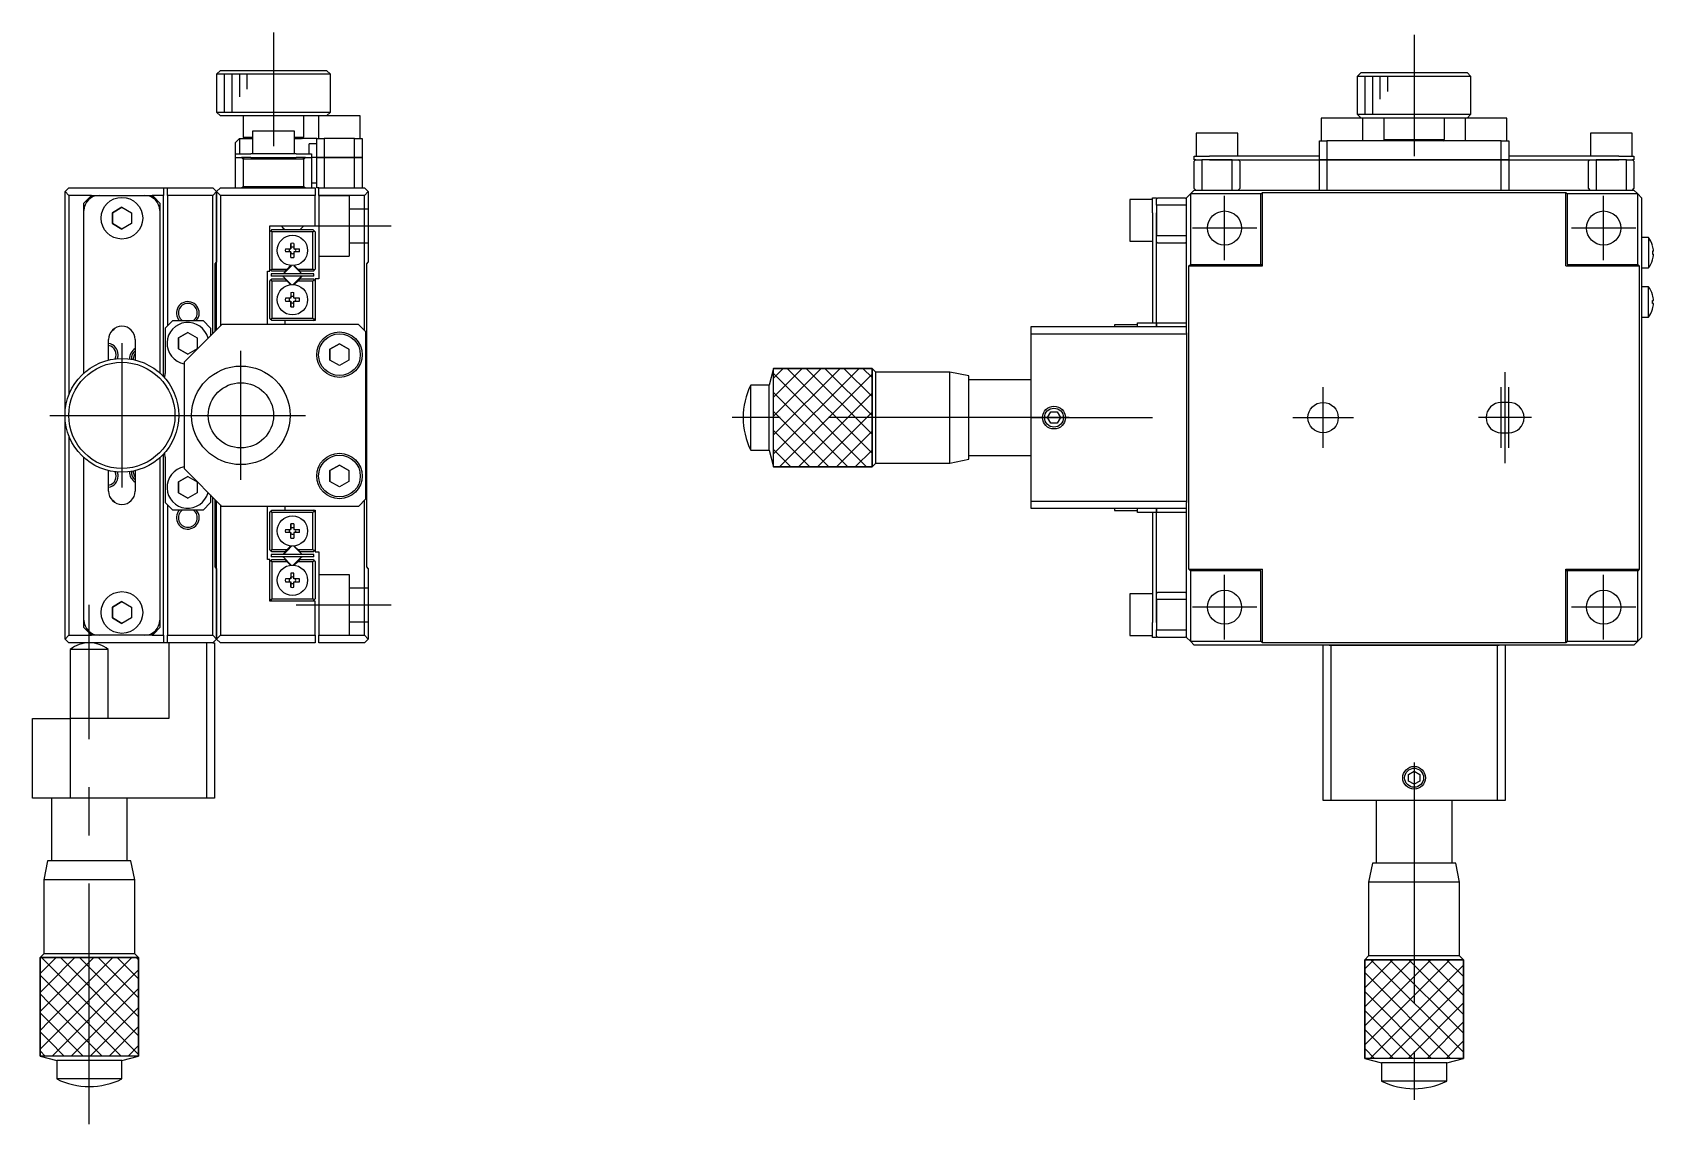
# Model space of a CAD drawing. Extents: x -1 to 448, y -20 to 298.
# Drawn here: x 234.6 to 448.4, y 46.5 to 190.8 of the extents above; entities that cross this region are included whole.
import ezdxf

# ---------------------------------------------------------------- set-up
doc = ezdxf.new("R2010")
doc.units = 0
doc.linetypes.add('CENTER', pattern=[50.8, 31.75, -6.35, 6.35, -6.35])
doc.linetypes.add('DASHED', pattern=[19.05, 12.7, -6.35])
doc.layers.get('0').update_dxf_attribs({"linetype": 'CONTINUOUS'})
doc.layers.add('CENTER', color=1, linetype='CENTER')

msp = doc.modelspace()

# ---------------------------------------------------------------- linework, layer by layer
at = {"color": 7, "linetype": 'CONTINUOUS'}
for p, q in [((259.41, 185.75), (258.91, 185.25)), ((273.91, 185.25), (258.91, 185.25)), ((258.91, 185.25), (258.91, 180.25)), ((259.41, 185.75), (273.41, 185.75)), ((273.91, 185.25), (273.41, 185.75)), ((273.91, 180.25), (273.91, 185.25)), ((409.86, 185.45), (409.36, 184.95)), ((416.86, 184.95), (409.36, 184.95)), ((409.36, 184.95), (409.36, 179.95)), ((409.86, 185.45), (416.86, 185.45)), ((409.86, 185.45), (423.86, 185.45)), ((416.86, 185.45), (423.86, 185.45)), ((424.36, 184.95), (416.86, 184.95)), ((424.36, 184.95), (423.86, 185.45)), ((424.36, 179.95), (424.36, 184.95)), ((258.91, 180.25), (273.91, 180.25)), ((258.91, 180.25), (259.41, 179.75)), ((272.36, 179.75), (259.41, 179.75)), ((262.41, 179.75), (262.41, 176.95)), ((270.41, 176.95), (270.41, 179.75)), ((277.86, 179.75), (272.36, 179.75)), ((272.36, 179.75), (272.36, 176.75)), ((273.41, 179.75), (273.91, 180.25)), ((277.86, 176.75), (277.86, 179.75)), ((409.36, 179.95), (424.36, 179.95)), ((409.36, 179.95), (409.86, 179.45)), ((423.86, 179.45), (424.36, 179.95)), ((269.16, 177.75), (263.66, 177.75)), ((263.66, 177.75), (263.66, 174.75)), ((269.16, 174.75), (269.16, 177.75)), ((407.36, 179.45), (404.61, 179.45)), ((404.61, 179.45), (404.61, 176.45)), ((410.11, 179.45), (407.36, 179.45)), ((423.61, 179.45), (410.11, 179.45)), ((410.11, 176.45), (410.11, 179.45)), ((412.86, 179.45), (412.86, 176.65)), ((420.86, 176.65), (420.86, 179.45)), ((426.36, 179.45), (423.61, 179.45)), ((423.61, 179.45), (423.61, 176.45)), ((429.11, 179.45), (426.36, 179.45)), ((429.11, 176.45), (429.11, 179.45)), ((261.91, 176.75), (261.41, 176.25)), ((261.41, 174.75), (261.41, 176.25)), ((261.91, 176.75), (261.91, 174.75)), ((261.91, 176.75), (263.66, 176.75)), ((262.41, 176.95), (263.66, 176.95)), ((262.41, 176.95), (262.61, 176.75)), ((269.16, 176.95), (270.41, 176.95)), ((269.16, 176.75), (270.11, 176.75)), ((272.11, 176.75), (270.11, 176.75)), ((270.21, 176.75), (270.41, 176.95)), ((272.11, 176.05), (271.11, 176.05)), ((271.11, 174.75), (271.11, 176.05)), ((272.11, 174.25), (272.11, 176.75)), ((272.11, 176.75), (273.11, 176.75)), ((273.11, 176.75), (273.11, 174.25)), ((277.11, 176.75), (273.11, 176.75)), ((277.11, 174.25), (277.11, 176.75)), ((277.11, 176.75), (278.11, 176.75)), ((278.11, 176.75), (278.11, 174.25)), ((390.86, 177.45), (388.11, 177.45)), ((388.11, 177.45), (388.11, 174.45)), ((393.61, 177.45), (390.86, 177.45)), ((393.61, 174.45), (393.61, 177.45)), ((404.36, 173.95), (404.36, 176.45)), ((404.36, 176.45), (405.36, 176.45)), ((405.36, 176.45), (405.36, 173.95)), ((415.61, 176.45), (405.36, 176.45)), ((412.86, 176.65), (420.86, 176.65)), ((412.86, 176.65), (413.06, 176.45)), ((418.11, 176.45), (415.61, 176.45)), ((428.36, 176.45), (418.11, 176.45)), ((420.66, 176.45), (420.86, 176.65)), ((428.36, 173.95), (428.36, 176.45)), ((428.36, 176.45), (429.36, 176.45)), ((429.36, 176.45), (429.36, 173.95)), ((442.86, 177.45), (440.11, 177.45)), ((440.11, 177.45), (440.11, 174.45)), ((445.61, 177.45), (442.86, 177.45)), ((445.61, 174.45), (445.61, 177.45)), ((261.41, 174.25), (261.41, 174.75)), ((261.41, 174.75), (263.41, 174.75)), ((261.41, 170.25), (261.41, 174.25)), ((261.41, 174.25), (262.21, 174.25)), ((262.41, 174.05), (262.21, 174.25)), ((262.21, 174.25), (262.54, 174.25)), ((262.54, 174.25), (262.21, 174.25)), ((270.41, 174.05), (262.41, 174.05)), ((262.41, 174.05), (262.41, 170.45)), ((263.41, 174.25), (262.54, 174.25)), ((269.41, 174.75), (263.41, 174.75)), ((263.41, 174.25), (269.41, 174.25)), ((269.41, 174.75), (271.41, 174.75)), ((270.28, 174.25), (269.41, 174.25)), ((270.28, 174.25), (270.61, 174.25)), ((270.61, 174.25), (270.28, 174.25)), ((270.61, 174.25), (270.41, 174.05)), ((270.41, 170.45), (270.41, 174.05)), ((270.61, 174.25), (271.41, 174.25)), ((271.41, 174.75), (271.41, 174.25)), ((271.41, 174.25), (271.41, 170.25)), ((272.11, 174.25), (271.41, 174.25)), ((273.11, 174.25), (272.11, 174.25)), ((272.11, 170.25), (272.11, 174.25)), ((272.11, 174.25), (273.11, 174.25)), ((273.11, 174.25), (277.11, 174.25)), ((273.11, 174.25), (273.11, 170.25)), ((277.11, 174.25), (273.11, 174.25)), ((278.11, 174.25), (277.11, 174.25)), ((277.11, 170.25), (277.11, 174.25)), ((277.11, 174.25), (278.11, 174.25)), ((278.11, 174.25), (278.11, 170.25)), ((387.86, 173.95), (387.86, 174.45)), ((387.86, 174.45), (389.86, 174.45)), ((388.06, 173.95), (387.86, 173.75)), ((388.06, 173.95), (387.86, 173.95)), ((387.86, 170.15), (387.86, 173.75)), ((388.06, 173.95), (388.86, 173.95)), ((388.86, 173.95), (388.86, 169.95)), ((389.86, 173.95), (388.86, 173.95)), ((389.86, 173.95), (388.86, 173.95)), ((404.36, 174.45), (389.86, 174.45)), ((392.86, 173.95), (389.86, 173.95)), ((389.86, 173.95), (392.86, 173.95)), ((392.86, 169.95), (392.86, 173.95)), ((392.86, 173.95), (404.36, 173.95)), ((393.86, 173.75), (393.66, 173.95)), ((393.86, 173.75), (393.86, 170.15)), ((405.36, 173.95), (404.36, 173.95)), ((404.36, 169.95), (404.36, 173.95)), ((404.36, 173.95), (405.36, 173.95)), ((405.36, 173.95), (428.36, 173.95)), ((405.36, 173.95), (405.36, 169.95)), ((428.36, 173.95), (405.36, 173.95)), ((429.36, 173.95), (428.36, 173.95)), ((428.36, 169.95), (428.36, 173.95)), ((428.36, 173.95), (429.36, 173.95)), ((443.86, 174.45), (429.36, 174.45)), ((429.36, 173.95), (440.86, 173.95)), ((429.36, 173.95), (429.36, 169.95)), ((440.06, 173.95), (439.86, 173.75)), ((439.86, 170.15), (439.86, 173.75)), ((443.86, 173.95), (440.86, 173.95)), ((440.86, 173.95), (440.86, 169.95)), ((440.86, 173.95), (443.86, 173.95)), ((443.86, 174.45), (445.86, 174.45)), ((444.86, 173.95), (443.86, 173.95)), ((444.86, 173.95), (443.86, 173.95)), ((444.86, 169.95), (444.86, 173.95)), ((444.86, 173.95), (445.66, 173.95)), ((445.86, 173.75), (445.66, 173.95)), ((445.86, 173.95), (445.66, 173.95)), ((445.86, 174.45), (445.86, 173.95)), ((445.86, 173.75), (445.86, 170.15)), ((239.41, 170.25), (238.91, 169.75)), ((238.91, 169.75), (239.41, 169.25)), ((238.91, 140.25), (238.91, 169.75)), ((239.41, 170.25), (251.91, 170.25)), ((239.41, 169.25), (239.41, 142.94)), ((242.41, 169.25), (239.41, 169.25)), ((242.21, 169.05), (241.41, 168.25)), ((242.21, 169.05), (242.41, 169.25)), ((242.54, 169.05), (242.21, 169.05)), ((242.41, 169.25), (243.41, 169.25)), ((243.41, 169.25), (249.41, 169.25)), ((249.41, 169.25), (250.41, 169.25)), ((250.61, 169.05), (250.28, 169.05)), ((250.41, 169.25), (250.61, 169.05)), ((251.91, 169.25), (250.41, 169.25)), ((251.41, 168.25), (250.61, 169.05)), ((251.91, 170.25), (252.41, 170.25)), ((251.91, 170.25), (251.91, 169.25)), ((251.91, 145.35), (251.91, 169.25)), ((252.41, 170.25), (258.41, 170.25)), ((252.41, 169.25), (252.41, 170.25)), ((258.41, 169.25), (252.41, 169.25)), ((252.41, 169.25), (252.41, 152.05)), ((258.41, 170.25), (258.91, 169.75)), ((258.91, 169.75), (258.41, 169.25)), ((258.41, 151.05), (258.41, 169.25)), ((259.41, 170.25), (258.91, 169.75)), ((258.91, 169.75), (259.41, 169.25)), ((258.91, 151.55), (258.91, 169.75)), ((258.91, 169.75), (258.91, 160.45)), ((259.41, 170.25), (271.91, 170.25)), ((259.41, 169.25), (259.41, 152.05)), ((271.91, 169.25), (259.41, 169.25)), ((262.21, 170.25), (262.41, 170.45)), ((262.41, 170.45), (270.41, 170.45)), ((270.41, 170.45), (270.61, 170.25)), ((272.11, 170.85), (271.41, 170.85)), ((271.91, 170.25), (271.91, 169.25)), ((271.91, 165.25), (271.91, 169.25)), ((272.41, 170.25), (272.11, 170.25)), ((272.41, 170.25), (278.41, 170.25)), ((272.41, 169.25), (272.41, 170.25)), ((272.41, 169.25), (272.41, 158.25)), ((278.41, 169.25), (272.41, 169.25)), ((278.41, 170.25), (278.91, 169.75)), ((278.91, 169.75), (278.41, 169.25)), ((278.41, 151.45), (278.41, 169.25)), ((278.91, 169.75), (278.91, 160.45)), ((382.36, 168.95), (382.86, 168.95)), ((382.36, 166.95), (382.36, 168.95)), ((383.06, 168.95), (382.86, 168.75)), ((382.86, 168.95), (382.86, 168.75)), ((383.06, 168.95), (386.66, 168.95)), ((386.86, 168.75), (386.66, 168.95)), ((387.36, 169.45), (386.86, 168.95)), ((386.86, 151.15), (386.86, 168.95)), ((387.86, 169.95), (387.36, 169.45)), ((387.36, 169.45), (387.36, 160.15)), ((396.66, 169.45), (387.36, 169.45)), ((387.86, 170.15), (388.06, 169.95)), ((387.86, 169.95), (445.86, 169.95)), ((393.66, 169.95), (393.86, 170.15)), ((396.66, 169.45), (396.86, 169.65)), ((396.66, 160.15), (396.66, 169.45)), ((396.86, 159.95), (396.86, 169.65)), ((396.86, 169.65), (436.86, 169.65)), ((436.86, 169.65), (437.06, 169.45)), ((436.86, 159.95), (436.86, 169.65)), ((446.36, 169.45), (437.06, 169.45)), ((437.06, 169.45), (437.06, 160.15)), ((439.86, 170.15), (440.06, 169.95)), ((445.66, 169.95), (445.86, 170.15)), ((446.36, 169.45), (445.86, 169.95)), ((446.36, 160.15), (446.36, 169.45)), ((446.86, 168.95), (446.36, 169.45)), ((446.86, 168.95), (446.86, 110.95)), ((241.41, 167.25), (241.41, 168.25)), ((241.41, 145.84), (241.41, 167.25)), ((245.16, 166.97), (246.41, 167.69)), ((246.41, 167.69), (245.16, 166.97)), ((245.16, 165.53), (245.16, 166.97)), ((245.16, 166.97), (245.16, 165.53)), ((246.41, 167.69), (247.66, 166.97)), ((247.66, 166.97), (247.66, 165.53)), ((251.41, 168.25), (251.41, 167.25)), ((251.41, 167.25), (251.41, 145.84)), ((379.36, 168.7), (379.36, 165.95)), ((382.36, 168.7), (379.36, 168.7)), ((382.36, 166.95), (382.36, 152.45)), ((382.86, 167.95), (382.86, 168.75)), ((382.86, 167.95), (382.86, 166.95)), ((386.86, 167.95), (382.86, 167.95)), ((382.86, 167.95), (382.86, 166.95)), ((382.86, 166.95), (382.86, 163.95)), ((382.86, 163.95), (382.86, 166.95)), ((246.41, 164.81), (245.16, 165.53)), ((245.16, 165.53), (246.41, 164.81)), ((247.66, 165.53), (246.41, 164.81)), ((265.91, 165.25), (271.91, 165.25)), ((265.91, 159.25), (265.91, 165.25)), ((266.21, 164.75), (266.06, 164.6)), ((266.21, 164.75), (271.61, 164.75)), ((267.41, 165.25), (267.66, 165)), ((267.66, 165), (267.91, 164.75)), ((269.91, 164.75), (270.16, 165)), ((270.16, 165), (270.41, 165.25)), ((271.76, 164.6), (271.61, 164.75)), ((379.36, 165.95), (379.36, 163.2)), ((265.91, 164.45), (266.06, 164.6)), ((266.06, 164.6), (266.21, 164.45)), ((266.21, 164.45), (266.21, 159.55)), ((271.61, 164.45), (266.21, 164.45)), ((268.71, 162.2), (268.71, 162.93)), ((268.71, 162.93), (268.71, 162.39)), ((269.11, 162.93), (269.11, 162.2)), ((271.61, 164.45), (271.76, 164.6)), ((271.61, 159.55), (271.61, 164.45)), ((271.76, 164.6), (271.91, 164.45)), ((271.91, 164.45), (271.91, 159.55)), ((379.36, 163.2), (382.36, 163.2)), ((382.86, 163.95), (386.86, 163.95)), ((382.86, 152.45), (382.86, 163.95)), ((382.86, 163.15), (383.06, 162.95)), ((386.66, 162.95), (383.06, 162.95)), ((386.66, 162.95), (386.86, 163.15)), ((447.76, 163.7), (446.86, 163.7)), ((447.76, 163.7), (447.76, 161.7)), ((448.32, 162.65), (448.32, 162.63)), ((448.32, 162.65), (448.32, 162.63)), ((258.71, 160.25), (258.91, 160.45)), ((267.98, 162.2), (268.71, 162.2)), ((268.71, 161.8), (267.98, 161.8)), ((268.71, 162.39), (268.71, 162.2)), ((268.71, 161.07), (268.71, 161.8)), ((268.71, 161.8), (268.71, 161.61)), ((268.71, 161.07), (268.71, 161.61)), ((269.11, 162.2), (269.84, 162.2)), ((269.84, 161.8), (269.11, 161.8)), ((269.11, 161.8), (269.11, 161.07)), ((278.71, 160.25), (278.91, 160.45)), ((447.76, 161.7), (447.76, 159.7)), ((448.45, 161.9), (448.32, 161.9)), ((448.32, 161.9), (448.32, 161.5)), ((448.32, 161.5), (448.45, 161.5)), ((448.32, 160.77), (448.32, 160.75)), ((448.32, 160.77), (448.32, 160.75)), ((258.71, 151.35), (258.71, 160.25)), ((265.61, 159.25), (265.91, 159.25)), ((265.61, 152.25), (265.61, 159.25)), ((266.06, 159.4), (265.91, 159.55)), ((266.21, 159.55), (266.06, 159.4)), ((266.06, 159.4), (266.21, 159.25)), ((266.21, 158.25), (266.06, 158.1)), ((271.71, 158.9), (266.11, 158.9)), ((266.11, 158.9), (266.11, 158.6)), ((271.71, 158.6), (266.11, 158.6)), ((266.21, 159.55), (268.21, 159.55)), ((267.91, 159.25), (266.21, 159.25)), ((266.21, 158.25), (267.91, 158.25)), ((268.73, 159.99), (267.67, 158.93)), ((267.67, 158.57), (268.73, 157.51)), ((267.72, 158.9), (268.8, 159.99)), ((267.91, 159.25), (268.21, 159.55)), ((268.21, 157.95), (267.91, 158.25)), ((268.21, 159.55), (268.67, 160.01)), ((270.15, 158.93), (269.09, 159.99)), ((269.09, 157.51), (270.15, 158.57)), ((269.15, 160.01), (269.61, 159.55)), ((270.1, 158.6), (269.58, 158.08)), ((269.61, 159.55), (271.61, 159.55)), ((269.61, 159.55), (269.91, 159.25)), ((269.91, 158.25), (269.61, 157.95)), ((271.61, 159.25), (269.91, 159.25)), ((269.91, 158.25), (271.61, 158.25)), ((271.76, 159.4), (271.61, 159.55)), ((271.61, 159.25), (271.76, 159.4)), ((271.76, 158.1), (271.61, 158.25)), ((271.71, 158.6), (271.71, 158.9)), ((271.91, 159.55), (271.76, 159.4)), ((271.91, 158.25), (271.91, 152.75)), ((272.41, 158.25), (271.91, 158.25)), ((278.71, 120.25), (278.71, 160.25)), ((387.16, 159.95), (387.36, 160.15)), ((387.16, 159.95), (387.36, 160.15)), ((387.16, 119.95), (387.16, 159.95)), ((387.16, 159.95), (396.86, 159.95)), ((387.36, 160.15), (396.66, 160.15)), ((396.86, 159.95), (396.66, 160.15)), ((396.86, 159.95), (396.66, 160.15)), ((436.86, 159.95), (446.56, 159.95)), ((437.06, 160.15), (446.36, 160.15)), ((446.36, 160.15), (446.56, 159.95)), ((446.56, 159.95), (446.56, 119.95)), ((446.86, 159.7), (447.76, 159.7)), ((265.91, 157.95), (266.06, 158.1)), ((265.91, 153.05), (265.91, 157.95)), ((266.06, 158.1), (266.21, 157.95)), ((266.21, 157.95), (266.21, 153.05)), ((268.21, 157.95), (266.21, 157.95)), ((268.67, 157.49), (268.21, 157.95)), ((268.71, 156.43), (268.71, 155.7)), ((268.71, 156.43), (268.71, 155.89)), ((269.58, 158.08), (269.02, 157.51)), ((269.11, 155.7), (269.11, 156.43)), ((269.61, 157.95), (269.15, 157.49)), ((271.61, 157.95), (269.61, 157.95)), ((271.61, 157.95), (271.76, 158.1)), ((271.61, 153.05), (271.61, 157.95)), ((271.76, 158.1), (271.91, 157.95)), ((447.76, 157.2), (446.86, 157.2)), ((447.76, 155.2), (447.76, 157.2)), ((448.32, 156.13), (448.32, 156.15)), ((448.32, 156.13), (448.32, 156.15)), ((268.71, 155.7), (267.98, 155.7)), ((267.98, 155.3), (268.71, 155.3)), ((268.71, 155.7), (268.71, 155.89)), ((268.71, 155.3), (268.71, 154.57)), ((268.71, 155.11), (268.71, 155.3)), ((268.71, 154.57), (268.71, 155.11)), ((269.84, 155.7), (269.11, 155.7)), ((269.11, 154.57), (269.11, 155.3)), ((269.11, 155.3), (269.84, 155.3)), ((447.76, 153.2), (447.76, 155.2)), ((448.32, 155.4), (448.45, 155.4)), ((448.32, 155), (448.32, 155.4)), ((448.45, 155), (448.32, 155)), ((448.32, 154.25), (448.32, 154.27)), ((448.32, 154.25), (448.32, 154.27)), ((253.11, 152.75), (252.11, 151.75)), ((253.11, 152.75), (257.11, 152.75)), ((259.61, 152.25), (254.61, 147.25)), ((258.11, 151.75), (257.11, 152.75)), ((277.61, 152.25), (259.61, 152.25)), ((266.06, 152.9), (265.91, 153.05)), ((266.21, 153.05), (266.06, 152.9)), ((266.06, 152.9), (266.21, 152.75)), ((266.21, 153.05), (271.61, 153.05)), ((267.91, 152.75), (266.21, 152.75)), ((267.91, 152.75), (267.91, 152.25)), ((271.91, 152.75), (267.91, 152.75)), ((271.76, 152.9), (271.61, 153.05)), ((271.61, 152.75), (271.76, 152.9)), ((271.91, 153.05), (271.76, 152.9)), ((278.61, 151.25), (277.61, 152.25)), ((366.36, 151.95), (386.86, 151.95)), ((366.36, 150.95), (366.36, 151.95)), ((377.36, 152.2), (377.36, 151.95)), ((380.36, 152.2), (377.36, 152.2)), ((380.36, 152.45), (382.86, 152.45)), ((380.36, 151.95), (380.36, 152.45)), ((382.86, 152.45), (382.86, 151.95)), ((382.86, 152.45), (386.86, 152.45)), ((382.86, 151.95), (382.86, 152.45)), ((446.86, 153.2), (447.76, 153.2)), ((244.66, 147.54), (244.66, 150.25)), ((248.16, 150.25), (248.16, 147.54)), ((252.11, 151.75), (252.11, 145.75)), ((253.86, 150.47), (255.11, 151.19)), ((255.11, 151.19), (253.86, 150.47)), ((253.86, 149.03), (253.86, 150.47)), ((253.86, 150.47), (253.86, 149.03)), ((255.11, 151.19), (256.36, 150.47)), ((256.36, 150.47), (256.36, 149.03)), ((258.11, 151.75), (258.11, 150.75)), ((273.86, 148.97), (275.11, 149.69)), ((275.11, 149.69), (273.86, 148.97)), ((275.11, 149.69), (276.36, 148.97)), ((276.36, 148.97), (275.11, 149.69)), ((278.61, 129.25), (278.61, 151.25)), ((386.86, 150.95), (366.36, 150.95)), ((366.36, 128.95), (366.36, 150.95)), ((386.86, 151.15), (386.86, 150.95)), ((386.86, 150.95), (386.86, 128.95)), ((255.11, 148.31), (253.86, 149.03)), ((253.86, 149.03), (255.11, 148.31)), ((256.36, 149.03), (255.11, 148.31)), ((273.86, 147.53), (273.86, 148.97)), ((273.86, 148.97), (273.86, 147.53)), ((276.36, 148.97), (276.36, 147.53)), ((254.61, 147.25), (254.61, 133.25)), ((275.11, 146.81), (273.86, 147.53)), ((276.36, 147.53), (275.11, 146.81)), ((332.36, 146.45), (331.77, 144.25)), ((332.36, 133.45), (332.36, 146.45)), ((345.36, 146.45), (332.36, 146.45)), ((332.36, 146.45), (345.36, 146.45)), ((332.36, 133.45), (332.36, 146.45)), ((345.36, 133.45), (345.36, 146.45)), ((345.86, 145.95), (345.36, 146.45)), ((345.36, 146.45), (345.36, 133.45)), ((345.86, 133.95), (345.86, 145.95)), ((355.61, 145.95), (345.86, 145.95)), ((355.61, 133.95), (355.61, 145.95)), ((358.11, 145.45), (355.61, 145.95)), ((358.11, 134.45), (358.11, 145.45)), ((329.36, 135.65), (329.36, 144.25)), ((331.77, 144.25), (329.36, 144.25)), ((331.77, 135.65), (331.77, 144.25)), ((366.36, 144.95), (358.11, 144.95)), ((429.36, 141.95), (428.36, 141.95)), ((238.91, 110.75), (238.91, 140.25)), ((368.49, 139.95), (368.93, 140.7)), ((368.93, 139.2), (368.49, 139.95)), ((368.93, 140.7), (369.79, 140.7)), ((369.79, 139.2), (368.93, 139.2)), ((369.79, 140.7), (370.23, 139.95)), ((370.23, 139.95), (369.79, 139.2)), ((239.41, 137.56), (239.41, 111.25)), ((428.36, 137.95), (429.36, 137.95)), ((251.91, 111.25), (251.91, 135.15)), ((252.11, 134.75), (252.11, 128.75)), ((329.36, 135.65), (331.77, 135.65)), ((331.77, 135.65), (332.36, 133.45)), ((358.11, 134.95), (366.36, 134.95)), ((241.41, 113.25), (241.41, 134.66)), ((244.66, 130.25), (244.66, 132.96)), ((248.16, 132.96), (248.16, 130.25)), ((251.41, 134.66), (251.41, 113.25)), ((254.61, 133.25), (259.61, 128.25)), ((273.86, 132.97), (275.11, 133.69)), ((275.11, 133.69), (273.86, 132.97)), ((273.86, 131.53), (273.86, 132.97)), ((273.86, 132.97), (273.86, 131.53)), ((275.11, 133.69), (276.36, 132.97)), ((276.36, 132.97), (275.11, 133.69)), ((276.36, 132.97), (276.36, 131.53)), ((332.36, 133.45), (345.36, 133.45)), ((345.36, 133.45), (332.36, 133.45)), ((345.36, 133.45), (345.86, 133.95)), ((345.86, 133.95), (355.61, 133.95)), ((355.61, 133.95), (358.11, 134.45)), ((253.86, 131.47), (255.11, 132.19)), ((255.11, 132.19), (253.86, 131.47)), ((253.86, 130.03), (253.86, 131.47)), ((253.86, 131.47), (253.86, 130.03)), ((255.11, 132.19), (256.36, 131.47)), ((256.36, 131.47), (256.36, 130.03)), ((275.11, 130.81), (273.86, 131.53)), ((276.36, 131.53), (275.11, 130.81)), ((252.11, 128.75), (253.11, 127.75)), ((252.41, 128.45), (252.41, 111.25)), ((255.11, 129.31), (253.86, 130.03)), ((253.86, 130.03), (255.11, 129.31)), ((256.36, 130.03), (255.11, 129.31)), ((257.11, 127.75), (258.11, 128.75)), ((258.11, 129.75), (258.11, 128.75)), ((258.41, 111.25), (258.41, 129.45)), ((258.71, 120.25), (258.71, 129.15)), ((258.91, 110.75), (258.91, 128.95)), ((259.41, 128.45), (259.41, 111.25)), ((277.61, 128.25), (278.61, 129.25)), ((278.41, 111.25), (278.41, 129.05)), ((366.36, 128.95), (386.86, 128.95)), ((366.36, 127.95), (366.36, 128.95)), ((386.86, 128.95), (386.86, 128.75)), ((386.86, 110.95), (386.86, 128.75)), ((257.11, 127.75), (253.11, 127.75)), ((277.61, 128.25), (259.61, 128.25)), ((265.61, 121.25), (265.61, 128.25)), ((265.91, 127.45), (266.06, 127.6)), ((265.91, 122.55), (265.91, 127.45)), ((266.21, 127.75), (266.06, 127.6)), ((266.06, 127.6), (266.21, 127.45)), ((266.21, 127.75), (267.91, 127.75)), ((266.21, 127.45), (266.21, 122.55)), ((271.61, 127.45), (266.21, 127.45)), ((267.91, 128.25), (267.91, 127.75)), ((267.91, 127.75), (271.91, 127.75)), ((271.76, 127.6), (271.61, 127.75)), ((271.61, 127.45), (271.76, 127.6)), ((271.61, 122.55), (271.61, 127.45)), ((271.76, 127.6), (271.91, 127.45)), ((271.91, 127.75), (271.91, 122.25)), ((386.86, 127.95), (366.36, 127.95)), ((377.36, 127.95), (377.36, 127.7)), ((377.36, 127.7), (380.36, 127.7)), ((380.36, 127.45), (380.36, 127.95)), ((382.86, 127.45), (380.36, 127.45)), ((382.36, 127.45), (382.36, 112.95)), ((382.86, 127.95), (382.86, 127.45)), ((382.86, 127.45), (382.86, 127.95)), ((382.86, 115.95), (382.86, 127.45)), ((386.86, 127.45), (382.86, 127.45)), ((267.98, 125.2), (268.71, 125.2)), ((268.71, 124.8), (267.98, 124.8)), ((268.71, 125.2), (268.71, 125.93)), ((268.71, 125.93), (268.71, 125.39)), ((268.71, 125.39), (268.71, 125.2)), ((268.71, 124.07), (268.71, 124.8)), ((268.71, 124.8), (268.71, 124.61)), ((268.71, 124.07), (268.71, 124.61)), ((269.11, 125.93), (269.11, 125.2)), ((269.11, 125.2), (269.84, 125.2)), ((269.84, 124.8), (269.11, 124.8)), ((269.11, 124.8), (269.11, 124.07)), ((266.06, 122.4), (265.91, 122.55)), ((266.21, 122.55), (266.06, 122.4)), ((266.06, 122.4), (266.21, 122.25)), ((266.11, 121.9), (266.11, 121.6)), ((271.71, 121.9), (266.11, 121.9)), ((266.21, 122.55), (268.21, 122.55)), ((267.91, 122.25), (266.21, 122.25)), ((268.73, 122.99), (267.67, 121.93)), ((267.72, 121.9), (268.24, 122.42)), ((267.91, 122.25), (268.21, 122.55)), ((268.21, 122.55), (268.67, 123.01)), ((268.24, 122.42), (268.8, 122.99)), ((270.15, 121.93), (269.09, 122.99)), ((269.15, 123.01), (269.61, 122.55)), ((269.61, 122.55), (269.91, 122.25)), ((269.61, 122.55), (271.61, 122.55)), ((271.61, 122.25), (269.91, 122.25)), ((271.76, 122.4), (271.61, 122.55)), ((271.61, 122.25), (271.76, 122.4)), ((271.71, 121.6), (271.71, 121.9)), ((271.91, 122.55), (271.76, 122.4)), ((271.91, 122.25), (272.41, 122.25)), ((272.41, 122.25), (272.41, 111.25)), ((258.91, 120.05), (258.71, 120.25)), ((258.91, 120.05), (258.91, 110.75)), ((265.91, 121.25), (265.61, 121.25)), ((265.91, 115.75), (265.91, 121.25)), ((265.91, 120.95), (266.06, 121.1)), ((266.21, 121.25), (266.06, 121.1)), ((266.06, 121.1), (266.21, 120.95)), ((271.71, 121.6), (266.11, 121.6)), ((266.21, 121.25), (267.91, 121.25)), ((266.21, 120.95), (266.21, 116.05)), ((268.21, 120.95), (266.21, 120.95)), ((267.67, 121.57), (268.73, 120.51)), ((268.21, 120.95), (267.91, 121.25)), ((268.67, 120.49), (268.21, 120.95)), ((270.1, 121.6), (269.02, 120.51)), ((269.09, 120.51), (270.15, 121.57)), ((269.61, 120.95), (269.15, 120.49)), ((269.91, 121.25), (269.61, 120.95)), ((271.61, 120.95), (269.61, 120.95)), ((269.91, 121.25), (271.61, 121.25)), ((271.76, 121.1), (271.61, 121.25)), ((271.61, 120.95), (271.76, 121.1)), ((271.61, 116.05), (271.61, 120.95)), ((271.76, 121.1), (271.91, 120.95)), ((271.91, 120.95), (271.91, 116.05)), ((278.91, 120.05), (278.71, 120.25)), ((278.91, 120.05), (278.91, 110.75)), ((387.36, 119.75), (387.16, 119.95)), ((387.16, 119.95), (396.86, 119.95)), ((387.36, 119.75), (387.36, 110.45)), ((396.66, 119.75), (387.36, 119.75)), ((396.66, 110.45), (396.66, 119.75)), ((396.86, 110.25), (396.86, 119.95)), ((436.86, 110.25), (436.86, 119.95)), ((437.06, 119.75), (436.86, 119.95)), ((436.86, 119.95), (446.56, 119.95)), ((437.06, 119.75), (436.86, 119.95)), ((437.06, 119.75), (437.06, 110.45)), ((446.36, 119.75), (437.06, 119.75)), ((446.56, 119.95), (446.36, 119.75)), ((446.36, 110.45), (446.36, 119.75)), ((268.71, 118.7), (267.98, 118.7)), ((267.98, 118.3), (268.71, 118.3)), ((268.71, 119.43), (268.71, 118.7)), ((268.71, 119.43), (268.71, 118.89)), ((268.71, 118.7), (268.71, 118.89)), ((268.71, 118.3), (268.71, 117.57)), ((268.71, 118.11), (268.71, 118.3)), ((268.71, 117.57), (268.71, 118.11)), ((269.11, 118.7), (269.11, 119.43)), ((269.84, 118.7), (269.11, 118.7)), ((269.11, 117.57), (269.11, 118.3)), ((269.11, 118.3), (269.84, 118.3)), ((245.16, 114.97), (246.41, 115.69)), ((246.41, 115.69), (245.16, 114.97)), ((246.41, 115.69), (247.66, 114.97)), ((266.06, 115.9), (265.91, 116.05)), ((271.91, 115.75), (265.91, 115.75)), ((266.21, 116.05), (266.06, 115.9)), ((266.06, 115.9), (266.21, 115.75)), ((266.21, 116.05), (271.61, 116.05)), ((271.76, 115.9), (271.61, 116.05)), ((271.61, 115.75), (271.76, 115.9)), ((271.91, 116.05), (271.76, 115.9)), ((271.91, 111.25), (271.91, 115.75)), ((379.36, 116.7), (379.36, 113.95)), ((382.36, 116.7), (379.36, 116.7)), ((383.06, 116.95), (382.86, 116.75)), ((382.86, 115.95), (382.86, 112.95)), ((386.86, 115.95), (382.86, 115.95)), ((382.86, 112.95), (382.86, 115.95)), ((383.06, 116.95), (386.66, 116.95)), ((386.86, 116.75), (386.66, 116.95)), ((245.16, 113.53), (245.16, 114.97)), ((245.16, 114.97), (245.16, 113.53)), ((246.41, 112.81), (245.16, 113.53)), ((245.16, 113.53), (246.41, 112.81)), ((247.66, 113.53), (246.41, 112.81)), ((247.66, 114.97), (247.66, 113.53)), ((379.36, 113.95), (379.36, 111.2)), ((239.41, 111.25), (238.91, 110.75)), ((239.41, 111.25), (242.41, 111.25)), ((241.41, 112.25), (241.41, 113.25)), ((241.41, 112.25), (242.21, 111.45)), ((242.21, 111.45), (242.54, 111.45)), ((242.41, 111.25), (242.21, 111.45)), ((243.41, 111.25), (242.41, 111.25)), ((249.41, 111.25), (243.41, 111.25)), ((250.41, 111.25), (249.41, 111.25)), ((250.28, 111.45), (250.61, 111.45)), ((250.61, 111.45), (250.41, 111.25)), ((250.41, 111.25), (251.91, 111.25)), ((250.61, 111.45), (251.41, 112.25)), ((251.41, 113.25), (251.41, 112.25)), ((251.91, 111.25), (251.91, 110.25)), ((252.41, 111.25), (258.41, 111.25)), ((252.41, 110.25), (252.41, 111.25)), ((258.41, 111.25), (258.91, 110.75)), ((259.41, 111.25), (258.91, 110.75)), ((259.41, 111.25), (271.91, 111.25)), ((271.91, 111.25), (271.91, 110.25)), ((272.41, 111.25), (278.41, 111.25)), ((272.41, 110.25), (272.41, 111.25)), ((278.41, 111.25), (278.91, 110.75)), ((379.36, 111.2), (382.36, 111.2)), ((382.36, 110.95), (382.36, 112.95)), ((382.86, 112.95), (382.86, 111.95)), ((382.86, 112.95), (382.86, 111.95)), ((382.86, 111.15), (382.86, 111.95)), ((382.86, 111.95), (386.86, 111.95)), ((238.91, 110.75), (239.41, 110.25)), ((251.91, 110.25), (239.41, 110.25)), ((244.61, 109.37), (239.61, 109.37)), ((239.61, 109.37), (239.61, 100.25)), ((244.61, 100.25), (244.61, 109.37)), ((252.41, 110.25), (251.91, 110.25)), ((258.41, 110.25), (252.41, 110.25)), ((252.61, 110.25), (252.61, 100.25)), ((257.61, 89.75), (257.61, 110.25)), ((258.91, 110.75), (258.41, 110.25)), ((258.41, 110.25), (258.61, 110.25)), ((258.61, 110.25), (258.61, 89.75)), ((258.91, 110.75), (259.41, 110.25)), ((271.91, 110.25), (259.41, 110.25)), ((278.41, 110.25), (272.41, 110.25)), ((278.91, 110.75), (278.41, 110.25)), ((382.86, 110.95), (382.36, 110.95)), ((382.86, 111.15), (383.06, 110.95)), ((382.86, 111.15), (382.86, 110.95)), ((386.66, 110.95), (383.06, 110.95)), ((386.66, 110.95), (386.86, 111.15)), ((386.86, 110.95), (387.36, 110.45)), ((387.36, 110.45), (396.66, 110.45)), ((387.36, 110.45), (387.86, 109.95)), ((445.86, 109.95), (387.86, 109.95)), ((396.86, 110.25), (396.66, 110.45)), ((436.86, 110.25), (396.86, 110.25)), ((404.86, 89.45), (404.86, 109.95)), ((405.66, 109.95), (405.86, 109.95)), ((405.86, 109.95), (405.86, 89.45)), ((405.86, 109.95), (427.86, 109.95)), ((427.86, 89.45), (427.86, 109.95)), ((427.86, 109.95), (428.06, 109.95)), ((428.86, 109.95), (428.86, 89.45)), ((437.06, 110.45), (436.86, 110.25)), ((437.06, 110.45), (446.36, 110.45)), ((445.86, 109.95), (446.36, 110.45)), ((446.36, 110.45), (446.86, 110.95)), ((234.61, 89.75), (234.61, 100.25)), ((234.61, 100.25), (239.61, 100.25)), ((239.61, 100.25), (239.61, 89.75)), ((252.61, 100.25), (239.61, 100.25)), ((416.11, 92.89), (416.86, 93.32)), ((416.11, 92.02), (416.11, 92.89)), ((416.86, 91.59), (416.11, 92.02)), ((416.86, 93.32), (417.61, 92.89)), ((417.61, 92.02), (416.86, 91.59)), ((417.61, 92.89), (417.61, 92.02)), ((239.61, 89.75), (234.61, 89.75)), ((237.11, 89.75), (237.11, 81.5)), ((257.61, 89.75), (239.61, 89.75)), ((247.11, 81.5), (247.11, 89.75)), ((258.61, 89.75), (257.61, 89.75)), ((405.86, 89.45), (404.86, 89.45)), ((427.86, 89.45), (405.86, 89.45)), ((411.86, 89.45), (411.86, 81.2)), ((421.86, 81.2), (421.86, 89.45)), ((428.86, 89.45), (427.86, 89.45)), ((236.61, 81.5), (236.11, 79)), ((247.61, 81.5), (236.61, 81.5)), ((248.11, 79), (247.61, 81.5)), ((411.36, 81.2), (410.86, 78.7)), ((422.36, 81.2), (411.36, 81.2)), ((422.86, 78.7), (422.36, 81.2)), ((248.11, 79), (236.11, 79)), ((236.11, 79), (236.11, 69.25)), ((248.11, 69.25), (248.11, 79)), ((422.86, 78.7), (410.86, 78.7)), ((410.86, 78.7), (410.86, 68.95)), ((422.86, 68.95), (422.86, 78.7)), ((236.11, 69.25), (235.61, 68.75)), ((248.61, 68.75), (235.61, 68.75)), ((235.61, 68.75), (235.61, 55.75)), ((235.61, 55.75), (235.61, 68.75)), ((235.61, 68.75), (248.61, 68.75)), ((248.11, 69.25), (236.11, 69.25)), ((248.61, 68.75), (248.11, 69.25)), ((248.61, 55.75), (248.61, 68.75)), ((248.61, 68.75), (248.61, 55.75)), ((410.86, 68.95), (410.36, 68.45)), ((423.36, 68.45), (410.36, 68.45)), ((410.36, 68.45), (410.36, 55.45)), ((410.36, 55.45), (410.36, 68.45)), ((410.36, 68.45), (423.36, 68.45)), ((422.86, 68.95), (410.86, 68.95)), ((423.36, 68.45), (422.86, 68.95)), ((423.36, 55.45), (423.36, 68.45)), ((423.36, 68.45), (423.36, 55.45)), ((248.61, 55.75), (235.61, 55.75)), ((235.61, 55.75), (237.81, 55.16)), ((248.61, 55.75), (235.61, 55.75)), ((246.41, 55.16), (248.61, 55.75)), ((246.41, 55.16), (237.81, 55.16)), ((237.81, 55.16), (237.81, 52.75)), ((246.41, 52.75), (246.41, 55.16)), ((423.36, 55.45), (410.36, 55.45)), ((410.36, 55.45), (412.56, 54.86)), ((423.36, 55.45), (410.36, 55.45)), ((421.16, 54.86), (412.56, 54.86)), ((412.56, 54.86), (412.56, 52.45)), ((421.16, 54.86), (423.36, 55.45)), ((421.16, 52.45), (421.16, 54.86)), ((246.41, 52.75), (237.81, 52.75)), ((421.16, 52.45), (412.56, 52.45))]:
    msp.add_line(p, q, dxfattribs=at)
at = {"color": 3, "linetype": 'CONTINUOUS'}
for p, q in [((259.91, 185.25), (259.91, 180.25)), ((260.91, 185.25), (260.91, 180.25)), ((261.91, 185.25), (261.91, 182.25)), ((262.91, 185.25), (262.91, 183.25)), ((410.36, 184.95), (410.36, 179.95)), ((411.36, 184.95), (411.36, 179.95)), ((412.36, 184.95), (412.36, 181.95)), ((413.36, 184.95), (413.36, 182.95)), ((332.36, 145.16), (333.65, 146.45)), ((332.36, 142.66), (336.15, 146.45)), ((332.36, 140.16), (338.65, 146.45)), ((332.36, 137.66), (341.15, 146.45)), ((332.36, 135.16), (343.65, 146.45)), ((332.36, 145.75), (344.65, 133.45)), ((333.15, 133.45), (345.36, 145.66)), ((334.15, 146.45), (345.36, 135.25)), ((336.65, 146.45), (345.36, 137.75)), ((339.15, 146.45), (345.36, 140.25)), ((341.65, 146.45), (345.36, 142.75)), ((344.15, 146.45), (345.36, 145.25)), ((332.36, 143.25), (342.15, 133.45)), ((335.65, 133.45), (345.36, 143.16)), ((332.36, 140.75), (339.65, 133.45)), ((338.15, 133.45), (345.36, 140.66)), ((332.36, 138.25), (337.15, 133.45)), ((340.65, 133.45), (345.36, 138.16)), ((332.36, 135.75), (334.65, 133.45)), ((343.15, 133.45), (345.36, 135.66)), ((235.8, 68.75), (236.76, 67.79)), ((237.72, 68.75), (236.76, 67.79)), ((240.22, 68.75), (236.76, 65.29)), ((242.72, 68.75), (236.76, 62.79)), ((245.22, 68.75), (236.76, 60.29)), ((247.72, 68.75), (236.76, 57.79)), ((238.3, 68.75), (248.61, 58.44)), ((240.8, 68.75), (248.61, 60.94)), ((243.3, 68.75), (248.61, 63.44)), ((245.8, 68.75), (248.61, 65.94)), ((248.3, 68.75), (248.61, 68.44)), ((410.36, 57.25), (421.57, 68.45)), ((410.36, 59.75), (419.07, 68.45)), ((410.36, 62.25), (416.57, 68.45)), ((410.36, 64.75), (414.07, 68.45)), ((410.36, 67.25), (411.57, 68.45)), ((423.36, 56.25), (411.15, 68.45)), ((423.36, 58.75), (413.65, 68.45)), ((423.36, 61.25), (416.15, 68.45)), ((423.36, 63.75), (418.65, 68.45)), ((423.36, 66.25), (421.15, 68.45)), ((236.76, 67.79), (235.61, 66.64)), ((235.61, 66.44), (236.76, 65.29)), ((236.76, 67.79), (248.61, 55.94)), ((248.61, 67.14), (237.22, 55.75)), ((421.65, 55.45), (410.36, 66.75)), ((411.07, 55.45), (423.36, 67.75)), ((236.76, 65.29), (235.61, 64.14)), ((236.76, 65.29), (246.3, 55.75)), ((248.61, 64.64), (239.72, 55.75)), ((419.15, 55.45), (410.36, 64.25)), ((413.57, 55.45), (423.36, 65.25)), ((235.61, 63.94), (236.76, 62.79)), ((236.76, 62.79), (235.61, 61.64)), ((236.76, 62.79), (243.8, 55.75)), ((248.61, 62.14), (242.22, 55.75)), ((416.07, 55.45), (423.36, 62.75)), ((235.61, 61.44), (236.76, 60.29)), ((236.76, 60.29), (235.61, 59.14)), ((236.76, 60.29), (241.3, 55.75)), ((416.65, 55.45), (410.36, 61.75)), ((418.57, 55.45), (423.36, 60.25)), ((235.61, 58.94), (236.76, 57.79)), ((236.76, 57.79), (235.61, 56.64)), ((236.76, 57.79), (238.8, 55.75)), ((248.61, 59.64), (244.72, 55.75)), ((414.15, 55.45), (410.36, 59.25)), ((421.07, 55.45), (423.36, 57.75)), ((235.61, 56.44), (236.3, 55.75)), ((248.61, 57.14), (247.22, 55.75)), ((411.65, 55.45), (410.36, 56.75))]:
    msp.add_line(p, q, dxfattribs=at)
at = {"color": 3, "linetype": 'DASHED'}
for p, q in [((272.41, 169.25), (276.41, 169.25)), ((276.41, 169.25), (276.41, 161.25)), ((276.41, 167.5), (278.91, 167.5)), ((276.41, 163), (278.91, 163)), ((272.41, 161.25), (276.41, 161.25)), ((272.41, 119.25), (276.41, 119.25)), ((276.41, 119.25), (276.41, 111.25)), ((276.41, 117.5), (278.91, 117.5)), ((272.41, 111.25), (276.41, 111.25)), ((276.41, 113), (278.91, 113))]:
    msp.add_line(p, q, dxfattribs=at)
at = {"color": 7, "linetype": 'CONTINUOUS'}
for centre, radius in [((246.41, 166.25), 2.75), ((391.86, 164.95), 2.25), ((441.86, 164.95), 2.25), ((268.91, 162), 2), ((268.91, 155.5), 2), ((275.11, 148.25), 3), ((275.11, 148.25), 2.75), ((246.41, 140.25), 7.5), ((246.41, 140.25), 7), ((262.11, 140.25), 6.5), ((262.11, 140.25), 4.3), ((369.36, 139.95), 1.25), ((404.86, 139.95), 2), ((275.11, 132.25), 3), ((275.11, 132.25), 2.75), ((268.91, 125), 2), ((268.91, 118.5), 2), ((246.41, 114.25), 2.75), ((391.86, 114.95), 2.25), ((441.86, 114.95), 2.25), ((416.86, 92.45), 1.25)]:
    msp.add_circle(centre, radius, dxfattribs=at)
at = {"color": 3, "linetype": 'CONTINUOUS'}
for centre in [(369.36, 139.95), (416.86, 92.45)]:
    msp.add_circle(centre, 1.5, dxfattribs=at)
at = {"color": 7, "linetype": 'CONTINUOUS'}
for centre, radius, start, end in [((243.41, 167.25), 2, 90, 180), ((249.41, 167.25), 2, 0, 90), ((268.91, 162), 0.95, 77.8468, 102.1532), ((445.26, 161.7), 3.2, 17.27, 38.6822), ((445.26, 161.7), 3.19, 3.5904, 16.9053), ((268.91, 162), 0.95, 167.8468, 192.1532), ((268.91, 162), 0.435, 152.6335, 207.3665), ((268.91, 162), 0.435, 62.6335, 117.3665), ((268.91, 162), 0.435, 242.6335, 297.3665), ((268.91, 162), 0.95, 257.8468, 282.1532), ((268.91, 162), 0.435, 332.6335, 27.3665), ((268.91, 162), 0.95, 347.8468, 12.1532), ((445.26, 161.7), 3.2, 321.3178, 342.73), ((445.26, 161.7), 3.19, 343.0947, 356.4096), ((267.81, 158.79), 0.2, 135, 145.0247), ((267.81, 158.71), 0.2, 214.9753, 225), ((268.87, 159.85), 0.2, 126.858, 135), ((268.95, 159.85), 0.2, 128.7388, 135), ((268.95, 159.85), 0.2, 45, 53.142), ((270.01, 158.79), 0.2, 34.9753, 45), ((270.01, 158.71), 0.2, 315, 325.0247), ((268.91, 155.5), 0.95, 77.8468, 102.1532), ((268.87, 157.65), 0.2, 225, 233.142), ((268.87, 157.65), 0.2, 308.7388, 315), ((268.95, 157.65), 0.2, 306.858, 315), ((445.26, 155.2), 3.2, 17.27, 38.6822), ((445.26, 155.2), 3.19, 3.5904, 16.9053), ((255.11, 153.75), 1.25, 306.8699, 233.1301), ((268.91, 155.5), 0.95, 167.8468, 192.1532), ((268.91, 155.5), 0.435, 152.6335, 207.3665), ((268.91, 155.5), 0.435, 62.6335, 117.3665), ((268.91, 155.5), 0.435, 242.6335, 297.3665), ((268.91, 155.5), 0.95, 257.8468, 282.1532), ((268.91, 155.5), 0.435, 332.6335, 27.3665), ((268.91, 155.5), 0.95, 347.8468, 12.1532), ((445.26, 155.2), 3.2, 321.3178, 342.73), ((445.26, 155.2), 3.19, 343.0947, 356.4096), ((246.41, 150.25), 1.75, 0, 180), ((255.11, 149.75), 2.75, 14.052, 259.5243), ((244.41, 148.25), 1.25, 333.8142, 78.463), ((248.91, 147.75), 1.25, 126.8699, 184.8488), ((248.91, 147.75), 1, 138.5904, 180), ((248.91, 147.75), 1, 180, 188.8574), ((250.11, 145.75), 2, 344.335, 0), ((338.11, 139.95), 9.75, 153.8162, 206.1838), ((428.36, 139.95), 2, 90, 270), ((429.36, 139.95), 2, 270, 90), ((250.11, 134.75), 2, 0, 15.665), ((244.41, 132.25), 1.25, 281.537, 26.1858), ((248.91, 132.75), 1.25, 175.1512, 233.1301), ((248.91, 132.75), 1, 171.1426, 180), ((248.91, 132.75), 1, 180, 221.4096), ((255.11, 130.75), 2.75, 100.4757, 345.948), ((246.41, 130.25), 1.75, 180, 0), ((255.11, 126.75), 1.25, 126.8699, 270), ((255.11, 126.75), 1.25, 270, 53.1301), ((268.91, 125), 0.95, 167.8468, 192.1532), ((268.91, 125), 0.435, 152.6335, 207.3665), ((268.91, 125), 0.95, 77.8468, 102.1532), ((268.91, 125), 0.435, 62.6335, 117.3665), ((268.91, 125), 0.435, 242.6335, 297.3665), ((268.91, 125), 0.95, 257.8468, 282.1532), ((268.91, 125), 0.435, 332.6335, 27.3665), ((268.91, 125), 0.95, 347.8468, 12.1532), ((267.81, 121.79), 0.2, 135, 145.0247), ((268.87, 122.85), 0.2, 126.858, 135), ((268.95, 122.85), 0.2, 128.7388, 135), ((268.95, 122.85), 0.2, 45, 53.142), ((270.01, 121.79), 0.2, 34.9753, 45), ((267.81, 121.71), 0.2, 214.9753, 225), ((268.87, 120.65), 0.2, 225, 233.142), ((268.87, 120.65), 0.2, 308.7388, 315), ((268.95, 120.65), 0.2, 306.858, 315), ((270.01, 121.71), 0.2, 315, 325.0247), ((268.91, 118.5), 0.95, 167.8468, 192.1532), ((268.91, 118.5), 0.435, 152.6335, 207.3665), ((268.91, 118.5), 0.95, 77.8468, 102.1532), ((268.91, 118.5), 0.435, 62.6335, 117.3665), ((268.91, 118.5), 0.435, 242.6335, 297.3665), ((268.91, 118.5), 0.435, 332.6335, 27.3665), ((268.91, 118.5), 0.95, 347.8468, 12.1532), ((268.91, 118.5), 0.95, 257.8468, 282.1532), ((243.41, 113.25), 2, 180, 270), ((249.41, 113.25), 2, 270, 0), ((242.11, 106.25), 4, 90, 128.6822), ((242.11, 106.25), 4, 51.3178, 90), ((242.11, 61.49), 9.75, 243.8162, 296.1838), ((416.86, 61.2), 9.75, 243.8162, 296.1838)]:
    msp.add_arc(centre, radius, start, end, dxfattribs=at)
at = {"color": 3, "linetype": 'CONTINUOUS'}
for centre, start, end in [((255.11, 153.75), 0, 221.8103), ((255.11, 153.75), 318.1897, 0), ((244.41, 148.25), 0, 80.4059), ((244.41, 152.75), 297.9538, 319.3658), ((244.41, 148.25), 339.5703, 0), ((248.91, 147.75), 120, 182.5665), ((244.41, 132.25), 0, 20.4297), ((248.91, 132.75), 177.4335, 240), ((244.41, 132.25), 279.5941, 0), ((244.41, 127.75), 40.6342, 62.0462), ((255.11, 126.75), 138.1897, 0), ((255.11, 126.75), 0, 41.8103)]:
    msp.add_arc(centre, 1.5, start, end, dxfattribs=at)
at = {"layer": 'CENTER', "color": 1, "linetype": 'CENTER'}
for p, q in [((266.41, 190.75), (266.41, 175.75)), ((416.86, 190.45), (416.86, 174.45)), ((391.86, 160.7), (391.86, 169.2)), ((441.86, 160.7), (441.86, 169.2)), ((269.41, 165.25), (281.91, 165.25)), ((396.11, 164.95), (387.61, 164.95)), ((446.11, 164.95), (437.61, 164.95)), ((246.41, 149.75), (246.41, 130.75)), ((262.11, 131.75), (262.11, 148.75)), ((428.86, 133.95), (428.86, 145.95)), ((404.86, 135.95), (404.86, 143.95)), ((428.36, 135.95), (428.36, 143.95)), ((429.36, 135.95), (429.36, 143.95)), ((236.91, 140.25), (255.91, 140.25)), ((253.61, 140.25), (270.61, 140.25)), ((371.36, 139.95), (323.36, 139.95)), ((366.36, 139.95), (382.36, 139.95)), ((400.86, 139.95), (408.86, 139.95)), ((432.36, 139.95), (425.36, 139.95)), ((391.86, 110.7), (391.86, 119.2)), ((441.86, 110.7), (441.86, 119.2)), ((242.11, 46.75), (242.11, 115.25)), ((269.41, 115.25), (281.91, 115.25)), ((396.11, 114.95), (387.61, 114.95)), ((446.11, 114.95), (437.61, 114.95)), ((416.86, 94.45), (416.86, 46.45))]:
    msp.add_line(p, q, dxfattribs=at)

doc.saveas('drawing.dxf')
